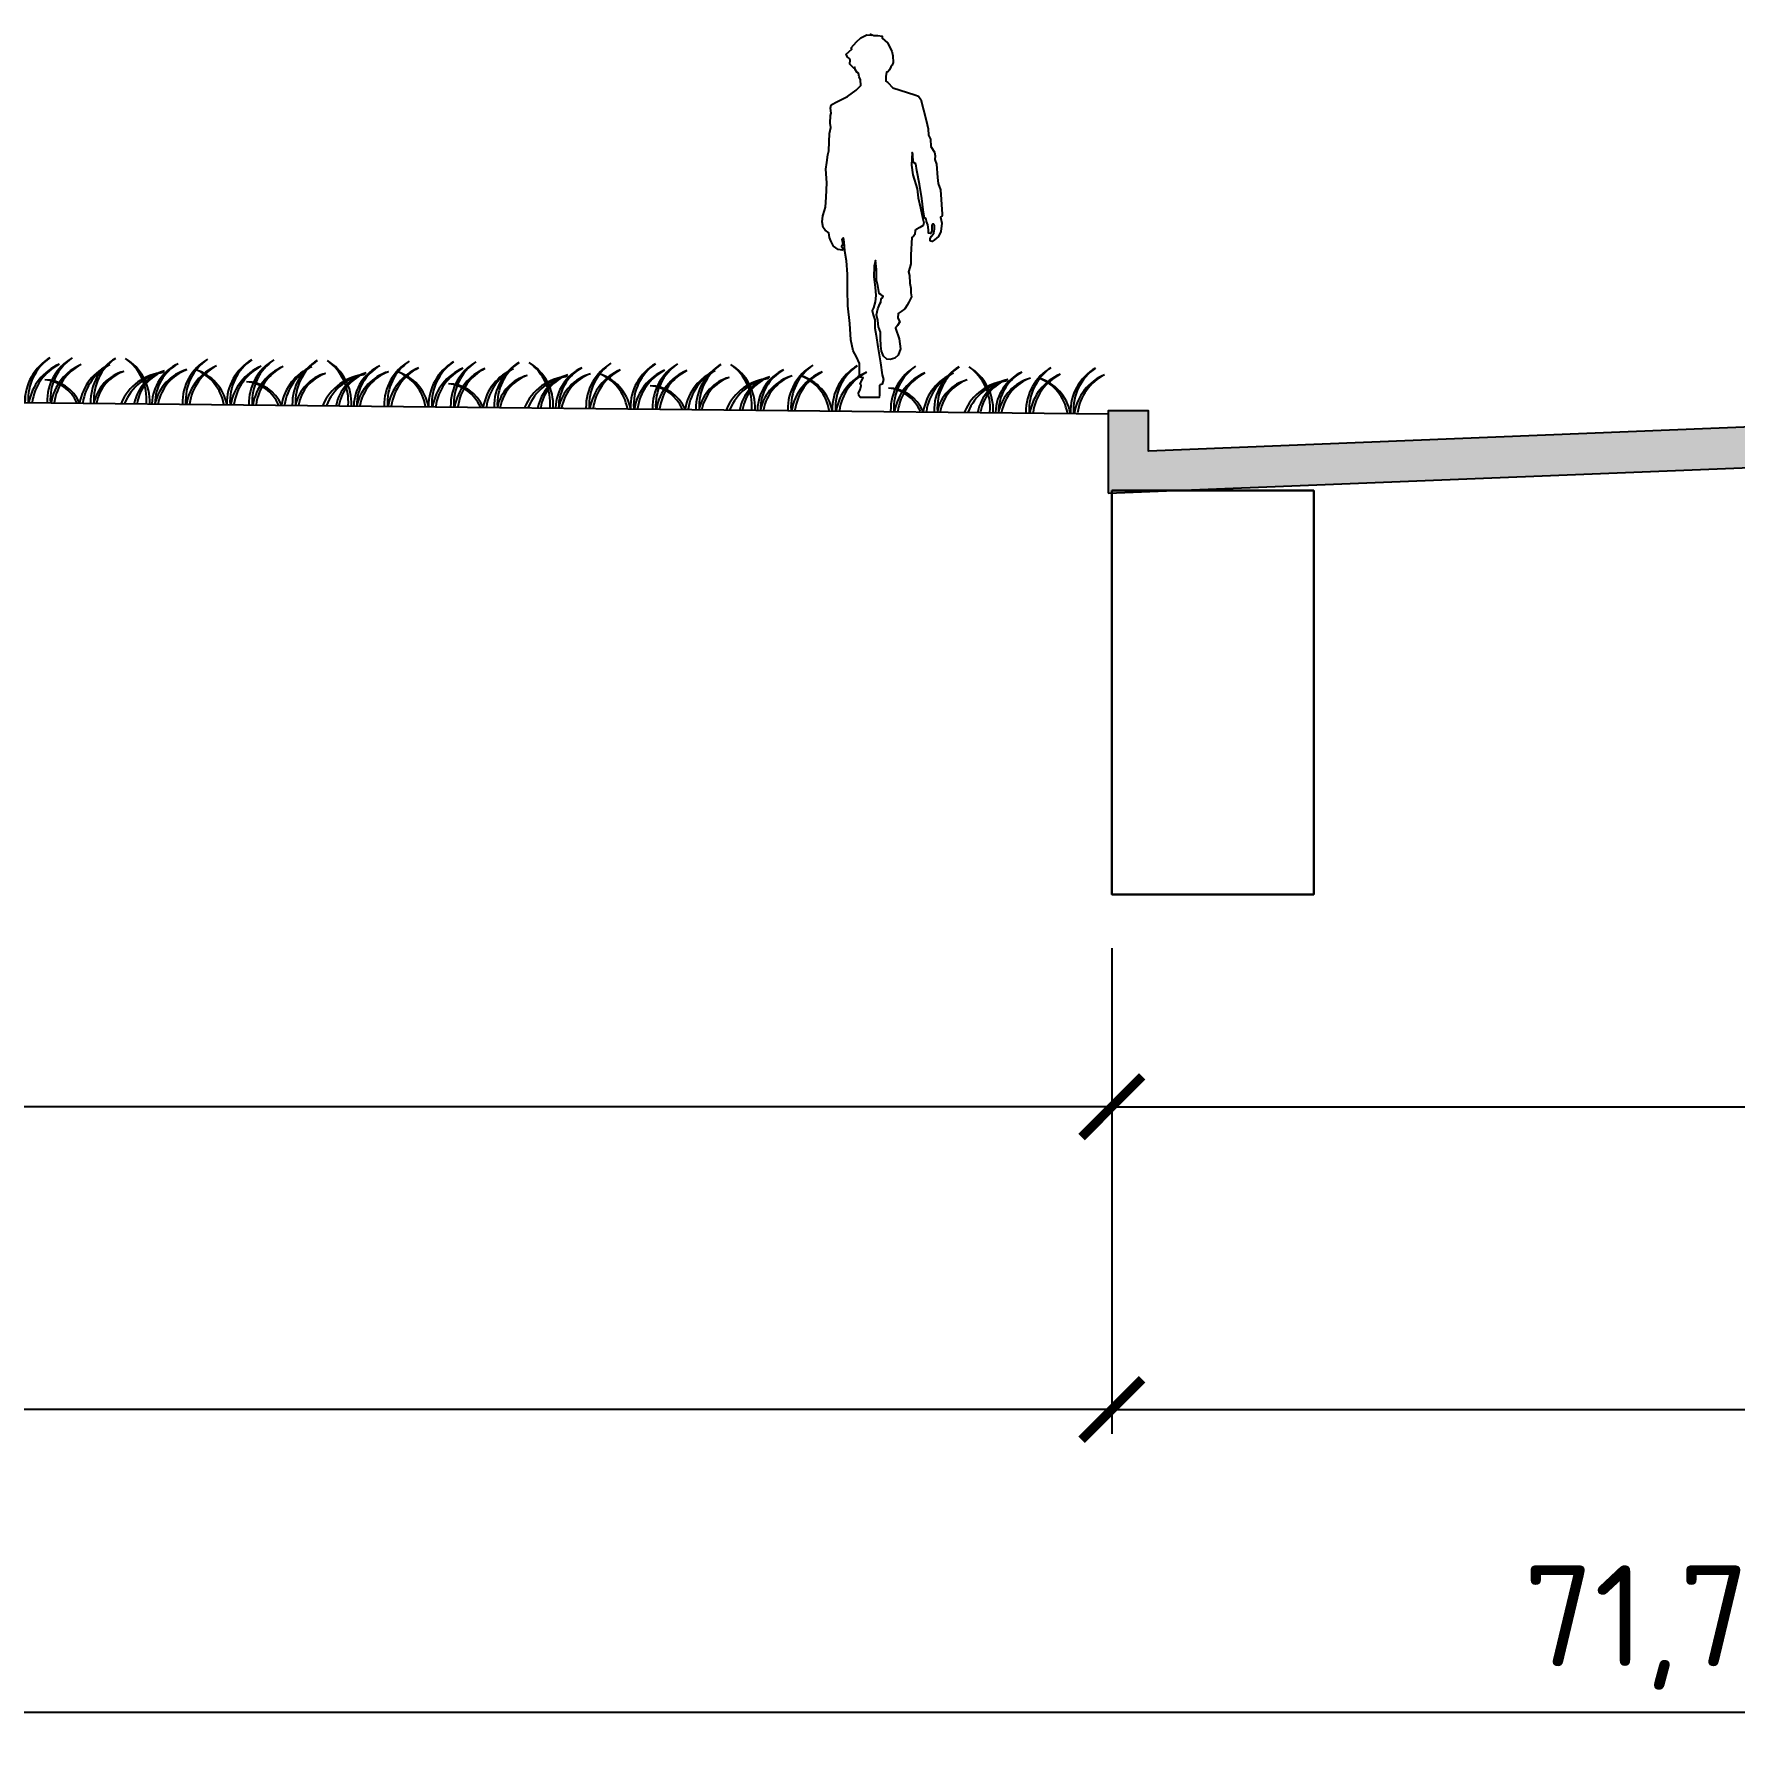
# Model space of a CAD drawing. Header units: millimetres. Extents: x 3633 to 4629, y 3430 to 3787.
# Drawn here: x 3909.91 to 3952.04, y 3554.45 to 3596.84 of the extents above; entities that cross this region are included whole.
import ezdxf

# ---------------------------------------------------------------- set-up
doc = ezdxf.new("R2010")
doc.units = ezdxf.units.MM
doc.layers.add('det1', color=7, linetype='Continuous', true_color=0x000000)
doc.layers.add('hatch', color=252, linetype='Continuous')
doc.styles.add('СПДС', font='isocpeur.ttf')
doc.dimstyles.new('СПДС', dxfattribs={"dimtxt": 1.25, "dimasz": 0.75, "dimexe": 0.3, "dimexo": 0.2, "dimgap": 0.3, "dimtad": 1, "dimrnd": 0.05, "dimzin": 1, "dimtxsty": 'СПДС', "dimblk": 'ARCHTICK', "dimcen": 0.6, "dimclrd": 7, "dimclre": 7, "dimclrt": 7, "dimazin": 0, "dimtfac": 1, "dimtmove": 1, "dimatfit": 3, "dimldrblk": 'OBLIQUE', "dimfxl": 1, "dimlwd": -1, "dimlwe": -1, "dimarcsym": 0})

# ---------------------------------------------------------------- blocks, each defined once
blk = doc.blocks.new('*U182')
at = {"layer": 'hatch', "ltscale": 0.5}
blk.add_hatch(color=256, dxfattribs=at).paths.add_polyline_path([(3500, -60.2), (7593.6, -223.9), (7593.6, 184.3), (7393.6, 184.3), (7393.6, -15.7), (3500, 140), (-250, -10), (-250, 190), (-450, 190), (-450, -218.2)])
at = {"layer": 'det1', "ltscale": 0.5}
blk.add_lwpolyline([(7593.6, -223.9), (3500, -60.2), (-450, -218.2), (-450, 190), (-250, 190), (-250, -10), (3500, 140), (7393.6, -15.7), (7393.6, 184.3), (7593.6, 184.3), (7593.6, -223.9)], dxfattribs=at)
blk = doc.blocks.new('_ArchTick')
at = {"color": 0, "linetype": 'ByBlock', "const_width": 0.15}
blk.add_lwpolyline([(-0.5, -0.5), (0.5, 0.5)], dxfattribs=at)
blk = doc.blocks.new('*D204')
at = {"color": 7, "transparency": 16777216}
for p, q in [((3936.609, 3569.877), (3936.609, 3562.178)), ((4160.749, 3569.877), (4160.749, 3562.177)), ((3936.609, 3562.778), (4160.749, 3562.777))]:
    blk.add_line(p, q, dxfattribs=at)
at = {"layer": 'Defpoints', "color": 0, "transparency": 16777216}
for p in [(3936.609, 3570.277), (4160.749, 3570.277), (4160.749, 3562.777)]:
    blk.add_point(p, dxfattribs=at)
at = {"color": 7, "transparency": 16777216, "xscale": 1.5, "yscale": 1.5, "zscale": 1.5}
for p, rotation in [((3936.609, 3562.778), 179.999866474792), ((4160.749, 3562.777), 359.999866474792)]:
    blk.add_blockref('_ArchTick', p, dxfattribs=dict(at, rotation=rotation))
at = {"color": 7, "transparency": 16777216, "insert": (4048.679, 3564.877), "char_height": 2.5, "attachment_point": 5, "rotation": 359.9999, "style": 'СПДС'}
blk.add_mtext('44,85', dxfattribs=at)
blk = doc.blocks.new('_Oblique')
at = {"color": 0, "linetype": 'ByBlock', "lineweight": -2}
blk.add_line((-0.5, -0.5), (0.5, 0.5), dxfattribs=at)
blk = doc.blocks.new('*D205')
at = {"color": 7, "transparency": 16777216}
for p, q in [((3750.097, 3569.877), (3750.097, 3562.177)), ((3936.609, 3569.877), (3936.609, 3562.177)), ((3936.609, 3562.777), (3750.097, 3562.777))]:
    blk.add_line(p, q, dxfattribs=at)
at = {"layer": 'Defpoints', "color": 0, "transparency": 16777216}
for p in [(3750.097, 3570.277), (3936.609, 3570.277), (3750.097, 3562.777)]:
    blk.add_point(p, dxfattribs=at)
at = {"color": 7, "transparency": 16777216, "xscale": 1.5, "yscale": 1.5, "zscale": 1.5, "rotation": 180.0000000000004}
blk.add_blockref('_ArchTick', (3750.097, 3562.777), dxfattribs=at)
at = {"color": 7, "transparency": 16777216, "xscale": 1.5, "yscale": 1.5, "zscale": 1.5}
blk.add_blockref('_ArchTick', (3936.609, 3562.777), dxfattribs=at)
at = {"color": 7, "transparency": 16777216, "insert": (3843.353, 3564.877), "char_height": 2.5, "attachment_point": 5, "style": 'СПДС'}
blk.add_mtext('27,20-45,90', dxfattribs=at)
blk = doc.blocks.new('*D206')
at = {"color": 7, "transparency": 16777216}
for p, q in [((3750.097, 3562.377), (3750.097, 3554.677)), ((4160.749, 3562.377), (4160.749, 3554.677)), ((3750.097, 3555.277), (4160.749, 3555.277))]:
    blk.add_line(p, q, dxfattribs=at)
at = {"layer": 'Defpoints', "color": 0, "transparency": 16777216}
for p in [(3750.097, 3562.777), (4160.749, 3562.777), (4160.749, 3555.277)]:
    blk.add_point(p, dxfattribs=at)
at = {"color": 7, "transparency": 16777216, "xscale": 1.5, "yscale": 1.5, "zscale": 1.5, "rotation": 180}
blk.add_blockref('_ArchTick', (3750.097, 3555.277), dxfattribs=at)
at = {"color": 7, "transparency": 16777216, "xscale": 1.5, "yscale": 1.5, "zscale": 1.5}
blk.add_blockref('_ArchTick', (4160.749, 3555.277), dxfattribs=at)
at = {"color": 7, "transparency": 16777216, "insert": (3955.423, 3557.377), "char_height": 2.5, "attachment_point": 5, "style": 'СПДС'}
blk.add_mtext('71,75-90,45', dxfattribs=at)
blk = doc.blocks.new('*D207')
at = {"color": 7, "transparency": 16777216}
for p, q in [((3976.733, 3575.144), (3976.733, 3569.677)), ((3936.609, 3574.206), (3936.609, 3569.677)), ((3936.609, 3570.277), (3976.733, 3570.277))]:
    blk.add_line(p, q, dxfattribs=at)
at = {"layer": 'Defpoints', "color": 0, "transparency": 16777216}
for p in [(3976.733, 3575.544), (3936.609, 3574.606), (3976.733, 3570.277)]:
    blk.add_point(p, dxfattribs=at)
at = {"color": 7, "transparency": 16777216, "xscale": 1.5, "yscale": 1.5, "zscale": 1.5, "rotation": 180}
blk.add_blockref('_ArchTick', (3936.609, 3570.277), dxfattribs=at)
at = {"color": 7, "transparency": 16777216, "xscale": 1.5, "yscale": 1.5, "zscale": 1.5}
blk.add_blockref('_ArchTick', (3976.733, 3570.277), dxfattribs=at)
at = {"color": 7, "transparency": 16777216, "insert": (3956.671, 3572.377), "char_height": 2.5, "attachment_point": 5, "style": 'СПДС'}
blk.add_mtext('8,00', dxfattribs=at)
blk = doc.blocks.new('grass')
at = {"color": 0}
for centre, radius, start, end in [((283.4, 7.6), 250.6, 120.91532, 181.7436), ((299.1, 17.8), 250.6, 125.19754, 184.08204), ((300.2, -39.5), 250.6, 113.37164, 170.93), ((317.1, -31.4), 250.6, 117.65386, 172.79282), ((441.8, -39.5), 250.6, 113.37164, 170.93), ((458.7, -31.4), 250.6, 117.65386, 172.79282), ((498.8, 7.6), 250.6, 120.91532, 181.7436), ((514.5, 17.8), 250.6, 125.19754, 184.08204), ((290.9, 7.6), 250.6, 358.2564, 59.08468), ((275.2, 17.8), 250.6, 355.91796, 54.80246), ((778.4, -4.1), 225.6, 115.70682, 178.95931), ((793.3, 3.8), 225.6, 119.98904, 180.95928), ((788.6, -45.9), 225.6, 106.7576, 168.24844), ((804.6, -40.5), 225.6, 111.03982, 169.66132), ((953.9, 7.6), 250.6, 120.91532, 181.7436), ((969.6, 17.8), 250.6, 125.19754, 184.08204), ((970.7, -39.5), 250.6, 113.37164, 170.93), ((987.6, -31.4), 250.6, 117.65386, 172.79282), ((702.6, -45.9), 225.6, 11.75156, 73.2424), ((686.6, -40.5), 225.6, 10.33868, 68.96018), ((1174, 7.6), 250.6, 120.91532, 181.7436), ((1189.7, 17.8), 250.6, 125.19754, 184.08204), ((1190.7, -39.5), 250.6, 113.37164, 170.93), ((1207.6, -31.4), 250.6, 117.65386, 172.79282), ((18.2, -79.9), 193.4, 24.41404, 89.32312), ((3.8, -79.2), 193.4, 24.1831, 85.0409), ((465.3, -38.9), 204.5, 105.37875, 169.02323), ((479.8, -34.3), 204.5, 109.66097, 170.33326), ((631.6, -94.2), 250.6, 95.3506, 157.91619), ((650.1, -91.8), 250.6, 99.63282, 158.51732), ((666.7, -34.5), 204.5, 105.37875, 170.29766), ((681.3, -29.9), 204.5, 109.66097, 171.60273)]:
    blk.add_arc(centre, radius, start, end, dxfattribs=at)

msp = doc.modelspace()

# ---------------------------------------------------------------- linework, layer by layer
at = {"color": 0}
for p, q in [((3936.609, 3573.806), (3936.609, 3569.677)), ((3936.609, 3570.277), (3852.347, 3570.277))]:
    msp.add_line(p, q, dxfattribs=at)
msp.add_lwpolyline([(3930.374, 3587.841), (3930.336, 3587.892), (3930.328, 3587.956), (3930.37, 3588.036), (3930.4, 3588.138), (3930.374, 3588.172), (3930.416, 3588.27), (3930.446, 3588.329), (3930.387, 3588.346), (3930.353, 3588.368), (3930.353, 3588.682), (3930.281, 3588.852), (3930.197, 3589), (3930.138, 3589.268), (3930.113, 3589.676), (3930.07, 3590.113), (3930.062, 3590.508), (3930.058, 3590.894), (3930.032, 3591.23), (3929.994, 3591.468), (3929.986, 3591.601), (3929.965, 3591.758), (3929.952, 3591.796), (3929.94, 3591.767), (3929.918, 3591.754), (3929.94, 3591.665), (3929.927, 3591.605), (3929.914, 3591.58), (3929.944, 3591.546), (3929.956, 3591.512), (3929.923, 3591.495), (3929.826, 3591.508), (3929.716, 3591.588), (3929.644, 3591.72), (3929.61, 3591.805), (3929.594, 3591.924), (3929.509, 3591.988), (3929.459, 3592.051), (3929.433, 3592.191), (3929.446, 3592.34), (3929.492, 3592.476), (3929.518, 3592.558), (3929.53, 3592.805), (3929.543, 3593.157), (3929.522, 3593.497), (3929.547, 3593.667), (3929.568, 3593.854), (3929.594, 3593.956), (3929.602, 3594.172), (3929.61, 3594.38), (3929.648, 3594.533), (3929.627, 3594.639), (3929.636, 3594.826), (3929.653, 3594.886), (3929.636, 3595.013), (3929.657, 3595.091), (3929.809, 3595.176), (3930.062, 3595.299), (3930.277, 3595.452), (3930.387, 3595.571), (3930.378, 3595.711), (3930.349, 3595.783), (3930.332, 3595.873), (3930.294, 3595.898), (3930.252, 3595.97), (3930.243, 3596.021), (3930.214, 3596.004), (3930.172, 3596.042), (3930.121, 3596.098), (3930.125, 3596.208), (3930.108, 3596.238), (3930.062, 3596.272), (3930.028, 3596.344), (3930.167, 3596.471), (3930.151, 3596.501), (3930.281, 3596.654), (3930.387, 3596.752), (3930.539, 3596.824), (3930.644, 3596.82), (3930.632, 3596.841), (3930.708, 3596.811), (3930.809, 3596.807), (3930.919, 3596.794), (3930.919, 3596.747), (3931.049, 3596.629), (3931.155, 3596.425), (3931.18, 3596.302), (3931.189, 3596.14), (3931.167, 3596.072), (3931.134, 3596.034), (3931.096, 3595.958), (3931.062, 3595.911), (3931.024, 3595.902), (3931.007, 3595.796), (3931.011, 3595.677), (3931.058, 3595.643), (3931.18, 3595.516), (3931.724, 3595.342), (3931.822, 3595.304), (3931.872, 3595.227), (3932.011, 3594.716), (3932.058, 3594.495), (3932.066, 3594.338), (3932.117, 3594.24), (3932.125, 3594.062), (3932.218, 3593.922), (3932.235, 3593.832), (3932.222, 3593.735), (3932.26, 3593.624), (3932.29, 3593.293), (3932.307, 3593.144), (3932.362, 3592.987), (3932.404, 3592.38), (3932.408, 3592.346), (3932.366, 3592.312), (3932.395, 3592.163), (3932.37, 3591.955), (3932.311, 3591.828), (3932.218, 3591.751), (3932.159, 3591.705), (3932.125, 3591.717), (3932.108, 3591.722), (3932.108, 3591.785), (3932.138, 3591.836), (3932.197, 3591.913), (3932.214, 3592.01), (3932.214, 3592.091), (3932.18, 3592.146), (3932.151, 3592.1), (3932.146, 3591.964), (3932.113, 3591.909), (3932.066, 3591.917), (3932.062, 3591.998), (3932.049, 3592.121), (3932.016, 3592.206), (3932.011, 3592.265), (3931.965, 3592.295), (3931.931, 3592.49), (3931.902, 3592.771), (3931.843, 3593.123), (3931.779, 3593.463), (3931.75, 3593.629), (3931.682, 3593.675), (3931.678, 3593.871), (3931.661, 3593.909), (3931.644, 3593.599), (3931.678, 3593.357), (3931.784, 3593.013), (3931.813, 3592.792), (3931.868, 3592.537), (3931.927, 3592.265), (3931.952, 3592.168), (3931.931, 3592.1), (3931.851, 3592.053), (3931.758, 3592.002), (3931.733, 3591.989), (3931.729, 3591.883), (3931.695, 3591.836), (3931.653, 3591.802), (3931.632, 3591.38), (3931.627, 3591.155), (3931.602, 3591.066), (3931.573, 3590.956), (3931.598, 3590.866), (3931.602, 3590.675), (3931.632, 3590.548), (3931.632, 3590.433), (3931.644, 3590.34), (3931.581, 3590.206), (3931.535, 3590.13), (3931.476, 3590.041), (3931.391, 3589.977), (3931.315, 3589.922), (3931.303, 3589.82), (3931.332, 3589.76), (3931.353, 3589.714), (3931.298, 3589.625), (3931.252, 3589.561), (3931.336, 3589.293), (3931.37, 3589.047), (3931.311, 3588.89), (3931.231, 3588.818), (3931.117, 3588.788), (3931.037, 3588.796), (3930.952, 3588.864), (3930.902, 3588.988), (3930.885, 3589.123), (3930.876, 3589.315), (3930.876, 3589.463), (3930.826, 3589.595), (3930.813, 3589.748), (3930.779, 3589.888), (3930.813, 3590.041), (3930.859, 3590.164), (3930.889, 3590.202), (3930.893, 3590.283), (3930.927, 3590.308), (3930.94, 3590.355), (3930.889, 3590.393), (3930.847, 3590.419), (3930.809, 3590.614), (3930.779, 3590.746), (3930.779, 3591.013), (3930.75, 3591.234), (3930.72, 3591.094), (3930.712, 3590.831), (3930.746, 3590.58), (3930.758, 3590.368), (3930.741, 3590.215), (3930.703, 3590.066), (3930.67, 3589.994), (3930.695, 3589.892), (3930.733, 3589.765), (3930.733, 3589.557), (3930.771, 3589.378), (3930.813, 3589.094), (3930.847, 3588.903), (3930.876, 3588.703), (3930.914, 3588.406), (3930.952, 3588.287), (3930.914, 3588.176), (3930.872, 3588.155), (3930.855, 3588.142), (3930.851, 3588.019), (3930.855, 3587.909), (3930.847, 3587.841)], close=True, dxfattribs=at)
msp.add_lwpolyline([(3879.377, 3588.035), (3936.515, 3587.439)], dxfattribs=at)
at = {"color": 0, "lineweight": 30}
msp.add_lwpolyline([(3936.609, 3585.536), (3941.609, 3585.536), (3941.609, 3575.536), (3936.609, 3575.536)], close=True, dxfattribs=at)

# ---------------------------------------------------------------- block references
at = {"color": 0, "xscale": 0.005000000000000001, "yscale": 0.005000000000000001, "zscale": 0.005000000000000001, "rotation": 359.4296887973038}
for p in [(3905.064, 3587.767), (3910.064, 3587.718), (3915.063, 3587.668), (3920.063, 3587.618), (3925.063, 3587.568), (3930.963, 3587.51)]:
    msp.add_blockref('grass', p, dxfattribs=at)
at = {"color": 0, "ltscale": 0.5, "xscale": -0.005, "yscale": 0.005, "zscale": 0.005}
msp.add_blockref('*U182', (3974.483, 3586.595), dxfattribs=at)
at = {"color": 0, "xscale": 1.5, "yscale": 1.5, "zscale": 1.5}
msp.add_blockref('_ArchTick', (3936.609, 3570.277), dxfattribs=at)

# ---------------------------------------------------------------- dimensions: what is measured, and where the dimension line sits
at = {"color": 0}
dim = msp.add_linear_dim(base=(3976.733, 3570.277), p1=(3936.609, 3574.606), p2=(3976.733, 3575.544), angle=180, dimstyle='СПДС', override={"dimscale": 2, "dimlfac": 0.2}, dxfattribs=at)
dim.commit()
dim.dimension.update_dxf_attribs({"geometry": '*D207', "text_midpoint": (3956.671, 3572.377)})
for p1, p2, distance, text, picture, middle in [((3936.609, 3570.277), (3750.097, 3570.277), 7.5, '27,20-45,90', '*D205', (3843.353, 3564.877)), ((3750.097, 3562.777), (4160.749, 3562.777), -7.5, '71,75-90,45', '*D206', (3955.423, 3557.377))]:
    dim = msp.add_aligned_dim(p1=p1, p2=p2, distance=distance, text=text, dimstyle='СПДС', override={"dimscale": 2, "dimlfac": 0.2}, dxfattribs=at)
    dim.commit()
    dim.dimension.update_dxf_attribs({"geometry": picture, "text_midpoint": middle})
dim = msp.add_aligned_dim(p1=(3936.609, 3570.277), p2=(4160.749, 3570.277), distance=-7.5, dimstyle='СПДС', override={"dimscale": 2, "dimlfac": 0.2}, dxfattribs=at)
dim.commit()
dim.dimension.update_dxf_attribs({"geometry": '*D204', "text_midpoint": (4048.679, 3564.877)})

doc.saveas('drawing.dxf')
